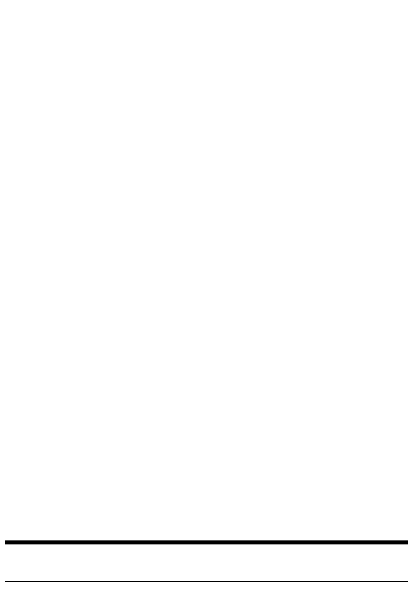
# Model space of a CAD drawing. Extents: x 3774419 to 4775970, y -926964 to 2266.
# Drawn here: x 3869880 to 3879811, y -808639 to -793633 of the extents above; entities that cross this region are included whole.
import ezdxf

# ---------------------------------------------------------------- set-up
doc = ezdxf.new("R2010")
doc.units = 0
doc.header["$LTSCALE"] = 1000
doc.header["$MEASUREMENT"] = 0
doc.layers.add('图框', color=147, linetype='CONTINUOUS', lineweight=20)

msp = doc.modelspace()

# ---------------------------------------------------------------- linework, layer by layer
at = {"layer": '图框'}
for points in [[(3804417.5, -748763.9), (3888517.5, -748763.9), (3888517.5, -808163.9), (3804417.5, -808163.9)], [(3804417.5, -748763.9), (3888517.5, -748763.9), (3888517.5, -808163.9), (3804417.5, -808163.9)], [(3804417.5, -808163.9), (3888517.5, -808163.9), (3888517.5, -867563.9), (3804417.5, -867563.9)], [(3804417.5, -808163.9), (3888517.5, -808163.9), (3888517.5, -867563.9), (3804417.5, -867563.9)]]:
    msp.add_lwpolyline(points, close=True, dxfattribs=at)
at = {"layer": '图框', "const_width": 100}
msp.add_lwpolyline([(3887517.5, -807163.9), (3887517.5, -749763.9), (3806917.5, -749763.9), (3806917.5, -807163.9)], close=True, dxfattribs=at)
msp.add_lwpolyline([(3887517.5, -807163.9), (3887517.5, -749763.9), (3806917.5, -749763.9), (3806917.5, -807163.9)], close=True, dxfattribs=at)

doc.saveas('drawing.dxf')
